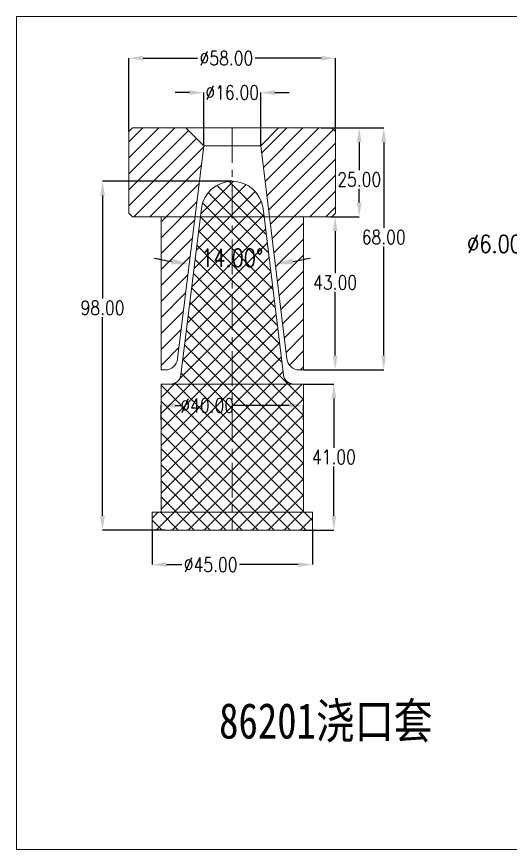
# Model space of a CAD drawing. Header units: millimetres. Extents: x 583 to 1942, y -5112 to 253.
# Drawn here: x 929.8 to 1068.5, y -593.5 to -359.5 of the extents above; entities that cross this region are included whole.
import ezdxf

# ---------------------------------------------------------------- set-up
doc = ezdxf.new("R2010")
doc.units = ezdxf.units.MM
doc.header["$LTSCALE"] = 16.334999
doc.linetypes.add('CENTER', pattern=[0.6, 0.375, -0.075, 0.075, -0.075])
doc.layers.get('0').update_dxf_attribs({"lineweight": 18})
doc.layers.add('epin', color=13, linetype='Continuous', lineweight=9)
doc.layers.add('moldbase', color=7, linetype='Continuous', lineweight=20)
doc.styles.add('SEISO_TTF', font='')
doc.styles.get("Standard").update_dxf_attribs({"font": 'txt.shx', "width": 0.8})
doc.styles.get('SEISO_TTF').set_extended_font_data('宋体')
doc.dimstyles.new('ISO-25', dxfattribs={"dimtxt": 2.5, "dimasz": 2.5, "dimexe": 1.25, "dimexo": 0.625, "dimtad": 1, "dimdsep": 46, "dimtxsty": 'Standard', "dimcen": 2.5, "dimdle": 5, "dimadec": 0, "dimazin": 0, "dimtfac": 1, "dimtmove": 0, "dimatfit": 3, "dimfxl": 0, "dimarcsym": 0})
doc.dimstyles.get("Standard").update_dxf_attribs({"dimtxt": 0.15625, "dimasz": 0.1875, "dimexe": 0.125, "dimexo": 0.0625, "dimtad": 0, "dimtih": 1, "dimtoh": 1, "dimdsep": 46, "dimtxsty": 'Standard', "dimcen": 0.09, "dimdle": 0.375, "dimadec": 0, "dimazin": 0, "dimtfac": 1, "dimtofl": 0, "dimtmove": 0, "dimatfit": 3, "dimfxl": 0, "dimtolj": 1, "dimarcsym": 0})
doc.dimstyles.new('STANDARD$0', dxfattribs={"dimscale": 4, "dimtxt": 5, "dimasz": 5, "dimexe": 0, "dimexo": 0, "dimgap": 0, "dimtad": 1, "dimzin": 0, "dimdsep": 46, "dimtxsty": 'SEISO_TTF', "dimcen": 2, "dimdle": 10, "dimclrd": 4, "dimclre": 4, "dimclrt": 6, "dimadec": 4, "dimazin": 2, "dimtfac": 1, "dimtofl": 0, "dimtmove": 0, "dimatfit": 3, "dimfxl": 0, "dimtolj": 1, "dimarcsym": 0})

# ---------------------------------------------------------------- blocks, each defined once
blk = doc.blocks.new('*X10')
for points in [[(1025.37, -394.72), (1026.7, -394.72), (1026.04, -390.72)], [(1025.37, -411.72), (1026.7, -411.72), (1026.04, -415.72)]]:
    blk.add_hatch(color=0).paths.add_polyline_path(points, flags=0)
at = {"color": 0, "lineweight": -2}
for p, q in [((1019.37, -390.72), (1026.04, -390.72)), ((1026.04, -394.72), (1026.04, -402.58)), ((1026.04, -411.72), (1026.04, -407.83)), ((1019.37, -415.72), (1026.04, -415.72))]:
    blk.add_line(p, q, dxfattribs=at)
at = {"color": 0, "insert": (1026.04, -405.21), "char_height": 4, "width": 17.8286, "attachment_point": 5}
blk.add_mtext('25.00', dxfattribs=at)
blk = doc.blocks.new('*X11')
for points in [[(1032.25, -394.72), (1033.59, -394.72), (1032.92, -390.72)], [(1032.25, -454.72), (1033.59, -454.72), (1032.92, -458.72)]]:
    blk.add_hatch(color=0).paths.add_polyline_path(points, flags=0)
at = {"color": 0, "lineweight": -2}
for p, q in [((1015.37, -390.72), (1032.92, -390.72)), ((1032.92, -394.72), (1032.92, -418.79)), ((1032.92, -454.72), (1032.92, -424.04)), ((1010.38, -458.72), (1032.92, -458.72))]:
    blk.add_line(p, q, dxfattribs=at)
at = {"color": 0, "insert": (1032.92, -421.41), "char_height": 4, "width": 18.2857, "attachment_point": 5}
blk.add_mtext('68.00', dxfattribs=at)
blk = doc.blocks.new('*X12')
for points in [[(965.37, -370.45), (965.37, -371.79), (961.37, -371.12)], [(1015.37, -370.45), (1015.37, -371.79), (1019.37, -371.12)]]:
    blk.add_hatch(color=0).paths.add_polyline_path(points, flags=0)
at = {"color": 0, "lineweight": -2}
for p, q in [((961.37, -391.72), (961.37, -371.12)), ((965.37, -371.12), (980.66, -371.12)), ((1015.37, -371.12), (996.84, -371.12)), ((1019.37, -391.72), (1019.37, -371.12))]:
    blk.add_line(p, q, dxfattribs=at)
at = {"color": 0, "insert": (988.75, -371.12), "char_height": 4, "width": 24.2286, "attachment_point": 5}
blk.add_mtext('%%C58.00', dxfattribs=at)
blk = doc.blocks.new('*X13')
for points in [[(978.37, -380.11), (978.37, -381.45), (982.37, -380.78)], [(1002.37, -380.11), (1002.37, -381.45), (998.37, -380.78)]]:
    blk.add_hatch(color=0).paths.add_polyline_path(points, flags=0)
at = {"color": 0, "lineweight": -2}
for p, q in [((978.37, -380.78), (974.37, -380.78)), ((982.37, -395.72), (982.37, -380.78)), ((998.37, -395.72), (998.37, -380.78)), ((1002.37, -380.78), (1006.37, -380.78))]:
    blk.add_line(p, q, dxfattribs=at)
at = {"color": 0, "insert": (990.37, -380.78), "char_height": 4, "width": 23.3143, "attachment_point": 5}
blk.add_mtext('%%C16.00', dxfattribs=at)
blk = doc.blocks.new('*X14')
for points in [[(971.91, -512.78), (971.91, -514.11), (967.91, -513.45)], [(1008.9, -512.78), (1008.9, -514.11), (1012.9, -513.45)]]:
    blk.add_hatch(color=0).paths.add_polyline_path(points, flags=0)
at = {"color": 0, "lineweight": -2}
for p, q in [((967.91, -503.72), (967.91, -513.45)), ((1012.9, -503.72), (1012.9, -513.45)), ((971.91, -513.45), (976.23, -513.45)), ((1008.9, -513.45), (992.41, -513.45))]:
    blk.add_line(p, q, dxfattribs=at)
at = {"color": 0, "insert": (984.32, -513.45), "char_height": 4, "width": 24.2286, "attachment_point": 5}
blk.add_mtext('%%C45.00', dxfattribs=at)
blk = doc.blocks.new('*X15')
for points in [[(1018.27, -466.72), (1019.6, -466.72), (1018.93, -462.72)], [(1018.27, -499.72), (1019.6, -499.72), (1018.93, -503.72)]]:
    blk.add_hatch(color=0).paths.add_polyline_path(points, flags=0)
at = {"color": 0, "lineweight": -2}
for p, q in [((1010.38, -462.72), (1018.93, -462.72)), ((1018.93, -466.72), (1018.93, -480.59)), ((1018.93, -499.72), (1018.93, -485.84)), ((1010.18, -503.72), (1018.93, -503.72))]:
    blk.add_line(p, q, dxfattribs=at)
at = {"color": 0, "insert": (1018.93, -483.22), "char_height": 4, "width": 16.9143, "attachment_point": 5}
blk.add_mtext('41.00', dxfattribs=at)
blk = doc.blocks.new('*X16')
for points in [[(953.28, -409.72), (954.62, -409.72), (953.95, -405.72)], [(953.28, -499.72), (954.62, -499.72), (953.95, -503.72)]]:
    blk.add_hatch(color=0).paths.add_polyline_path(points, flags=0)
at = {"color": 0, "lineweight": -2}
for p, q in [((990.38, -405.72), (953.95, -405.72)), ((953.95, -409.72), (953.95, -438.67)), ((953.95, -499.72), (953.95, -443.92)), ((971.5, -503.72), (953.95, -503.72))]:
    blk.add_line(p, q, dxfattribs=at)
at = {"color": 0, "insert": (953.95, -441.29), "char_height": 4, "width": 18.2857, "attachment_point": 5}
blk.add_mtext('98.00', dxfattribs=at)
blk = doc.blocks.new('*X17')
for points in [[(1018.62, -419.72), (1019.95, -419.72), (1019.28, -415.72)], [(1018.62, -454.72), (1019.95, -454.72), (1019.28, -458.72)]]:
    blk.add_hatch(color=0).paths.add_polyline_path(points, flags=0)
at = {"color": 0, "lineweight": -2}
for p, q in [((1017.87, -415.72), (1019.28, -415.72)), ((1019.28, -419.72), (1019.28, -431.54)), ((1019.28, -454.72), (1019.28, -436.79)), ((1010.38, -458.72), (1019.28, -458.72))]:
    blk.add_line(p, q, dxfattribs=at)
at = {"color": 0, "insert": (1019.28, -434.16), "char_height": 4, "width": 17.8286, "attachment_point": 5}
blk.add_mtext('43.00', dxfattribs=at)
blk = doc.blocks.new('*X24')
for points in [[(974.38, -468.05), (974.38, -469.38), (970.38, -468.72)], [(1006.38, -468.05), (1006.38, -469.38), (1010.38, -468.72)]]:
    blk.add_hatch(color=0).paths.add_polyline_path(points, flags=0)
at = {"color": 0, "lineweight": -2}
for p, q in [((970.38, -472.72), (970.38, -468.72)), ((974.38, -468.72), (976.06, -468.72)), ((1006.38, -468.72), (990.64, -468.72)), ((1010.38, -472.72), (1010.38, -468.72))]:
    blk.add_line(p, q, dxfattribs=at)
at = {"color": 0, "insert": (983.35, -468.72), "char_height": 4, "width": 24.6857, "attachment_point": 5}
blk.add_mtext('%%C40.00', dxfattribs=at)
blk = doc.blocks.new('*X26')
blk.add_hatch(color=0).paths.add_polyline_path([(1116.54, -401.59), (1117.68, -402.8), (1120.76, -398.78)], flags=0)
at = {"color": 0, "lineweight": -2}
for p, q in [((1094.28, -423.6), (1117.11, -402.2)), ((1089.28, -423.6), (1094.28, -423.6))]:
    blk.add_line(p, q, dxfattribs=at)
at = {"color": 0, "insert": (1072.24, -423.6), "char_height": 5, "width": 60.5016, "attachment_point": 5}
blk.add_mtext('%%C6.00销钉孔', dxfattribs=at)
blk = doc.blocks.new('*X36')
for points in [[(973.46, -427.45), (973.22, -429.09), (978.29, -429)], [(1007.53, -429.09), (1007.28, -427.45), (1002.46, -429)]]:
    blk.add_hatch(color=0).paths.add_polyline_path(points, flags=0)
at = {"color": 0, "lineweight": -2}
for start, end in [(257.2221, 260.111), (279.889, 282.7779)]:
    blk.add_arc((990.37, -330.57), 99.17, start, end, dxfattribs=at)
at = {"color": 0, "insert": (990.38, -427.24), "char_height": 5, "width": 25.1431, "attachment_point": 5, "rotation": 0.0012}
blk.add_mtext('14.00%%D', dxfattribs=at)

msp = doc.modelspace()

# ---------------------------------------------------------------- hatches: boundary and pattern name
h = msp.add_hatch()
h.set_pattern_fill('ANSI31', color=3, style=0, pattern_type=0)
h.paths.add_polyline_path([(998.375, -395.726), (1000.83, -415.724), (1018.374, -415.724), (1019.374, -414.724), (1019.374, -391.724), (1018.374, -390.724), (1003.376, -390.724)], flags=0)
h.paths.add_polyline_path([(979.919, -415.724), (982.375, -395.722), (977.376, -390.724), (962.374, -390.724), (961.374, -391.724), (961.374, -414.724), (962.374, -415.724)], flags=0)
edge = h.paths.add_edge_path(flags=0)
edge.add_arc((971.542, -455.224), 3.5, 269.99999, 353)
edge.add_line((975.016, -455.65), (979.919, -415.724))
edge.add_line((979.919, -415.724), (970.376, -415.724))
edge.add_line((970.376, -415.724), (970.376, -458.724))
edge.add_line((970.376, -458.724), (971.542, -458.724))
edge = h.paths.add_edge_path(flags=0)
edge.add_line((1010.376, -458.724), (1010.376, -415.724))
edge.add_line((1010.376, -415.724), (1000.83, -415.724))
edge.add_line((1000.83, -415.724), (1005.732, -455.65))
edge.add_arc((1009.206, -455.224), 3.5, 186.99999, 270)
edge.add_line((1009.206, -458.724), (1010.376, -458.724))
h = msp.add_hatch()
h.set_pattern_fill('ANSI37', color=6, style=0)
h.paths.add_polyline_path([(1012.904, -503.724), (1012.904, -498.724), (990.376, -498.724), (990.376, -503.724)], flags=0)
h.paths.add_polyline_path([(967.908, -503.724), (990.376, -503.724), (990.376, -498.724), (967.908, -498.724)], flags=0)
h.paths.add_polyline_path([(970.376, -498.724), (990.376, -498.724), (990.376, -462.724), (970.376, -462.724)], flags=0)
h.paths.add_polyline_path([(990.376, -498.724), (1010.376, -498.724), (1010.376, -462.724), (990.376, -462.724)], flags=0)
edge = h.paths.add_edge_path(flags=0)
edge.add_line((990.376, -415.724), (990.376, -462.724))
edge.add_line((990.376, -462.724), (1007.744, -462.724))
edge.add_arc((1007.744, -459.724), 3, 186.99999, 270.00001, ccw=False)
edge.add_line((1004.766, -460.089), (999.319, -415.724))
edge.add_line((999.319, -415.724), (990.376, -415.724))
edge = h.paths.add_edge_path(flags=0)
edge.add_line((990.376, -462.724), (990.376, -415.724))
edge.add_line((990.376, -415.724), (981.43, -415.724))
edge.add_line((981.43, -415.724), (975.982, -460.089))
edge.add_arc((973.005, -459.724), 3, 269.99999, 353.00001, ccw=False)
edge.add_line((973.005, -462.724), (990.376, -462.724))
edge = h.paths.add_edge_path(flags=0)
edge.add_line((990.376, -415.724), (990.376, -405.724))
edge.add_arc((990.374, -414.446), 8.722, 89.98647, 173)
edge.add_line((981.717, -413.383), (981.43, -415.724))
edge.add_line((981.43, -415.724), (990.376, -415.724))
edge = h.paths.add_edge_path(flags=0)
edge.add_line((990.376, -405.724), (990.376, -415.724))
edge.add_line((990.376, -415.724), (999.319, -415.724))
edge.add_line((999.319, -415.724), (999.031, -413.383))
edge.add_arc((990.374, -414.446), 8.722, 7.00001, 89.98647)

# ---------------------------------------------------------------- linework, layer by layer
for p, q in [((961.374, -391.724), (962.374, -390.724)), ((982.376, -395.724), (977.376, -390.724)), ((998.376, -395.724), (1003.376, -390.724)), ((1018.374, -390.724), (1019.374, -391.724)), ((982.374, -395.724), (975.016, -455.65)), ((998.374, -395.724), (1005.732, -455.65)), ((981.717, -413.383), (975.982, -460.089)), ((999.031, -413.383), (1004.766, -460.089)), ((962.374, -415.724), (961.374, -414.724)), ((970.376, -458.724), (970.376, -415.724)), ((1010.376, -458.724), (1010.376, -415.724)), ((1019.374, -414.724), (1018.374, -415.724)), ((970.376, -458.724), (971.542, -458.724)), ((1010.376, -458.724), (1009.206, -458.724)), ((970.376, -462.724), (970.376, -498.724)), ((1010.376, -462.724), (1010.376, -498.724)), ((967.908, -498.724), (967.908, -503.724)), ((967.908, -498.724), (1012.904, -498.724)), ((1012.904, -498.724), (1012.904, -503.724))]:
    msp.add_line(p, q)
at = {"color": 7, "linetype": 'Continuous'}
for p, q in [((961.374, -391.724), (961.374, -414.724)), ((1019.374, -391.724), (1019.374, -414.724)), ((982.374, -395.724), (998.374, -395.724)), ((967.908, -503.724), (1012.904, -503.724))]:
    msp.add_line(p, q, dxfattribs=at)
msp.add_lwpolyline([(929.837, -359.454), (1329.35, -359.454), (1329.35, -593.459), (929.837, -593.459)], close=True)
for centre, radius, start, end in [((990.374, -414.446), 8.722, 7, 173), ((971.542, -455.224), 3.5, 270, 353), ((1009.206, -455.224), 3.5, 187, 270)]:
    msp.add_arc(centre, radius, start, end)
at = {"layer": 'epin', "color": 0}
for p, q in [((973.005, -462.724), (970.376, -462.724)), ((970.376, -462.724), (1010.376, -462.724)), ((1007.744, -462.724), (1010.376, -462.724))]:
    msp.add_line(p, q, dxfattribs=at)
for centre, start, end in [((973.005, -459.724), 270, 353), ((1007.744, -459.724), 187, 270)]:
    msp.add_arc(centre, 3, start, end, dxfattribs=at)
at = {"layer": 'moldbase'}
for p, q in [((1018.374, -390.724), (962.374, -390.724)), ((1018.374, -415.724), (962.374, -415.724))]:
    msp.add_line(p, q, dxfattribs=at)
at = {"layer": 'moldbase', "color": 1, "linetype": 'CENTER', "ltscale": 1.6}
msp.add_line((990.376, -390.724), (990.376, -503.724), dxfattribs=at)

# ---------------------------------------------------------------- texts
at = {"layer": 'epin', "color": 0, "insert": (986.696, -552.337), "char_height": 10, "width": 67.92927, "attachment_point": 1}
msp.add_mtext('{\\fSimSun|b0|i0|c0|p0;86201浇口套}', dxfattribs=at)

# ---------------------------------------------------------------- dimensions: what is measured, and where the dimension line sits
for base, p1, p2, dimstyle, override, picture, middle in [((961.374, -371.12), (1019.374, -391.724), (961.374, -391.724), 'Standard', {"dimtxt": 4, "dimasz": 4, "dimexe": 0, "dimexo": 0, "dimzin": 0, "dimsah": 1, "dimdle": 8, "dimadec": 2, "dimtzin": 0}, '*X12', (988.748, -371.12)), ((998.374, -380.781), (982.374, -395.724), (998.374, -395.724), 'Standard', {"dimtxt": 4, "dimasz": 4, "dimexe": 0, "dimexo": 0, "dimzin": 0, "dimsah": 1, "dimdle": 8, "dimadec": 2, "dimtzin": 0}, '*X13', (990.374, -380.781)), ((970.376, -468.715), (1010.376, -472.724), (970.376, -472.724), 'STANDARD$0', {"dimscale": 1, "dimtxt": 4, "dimasz": 4, "dimgap": 0.09, "dimtad": 0, "dimtxsty": 'Standard', "dimsah": 1, "dimdle": 8, "dimclrd": 0, "dimclre": 0, "dimclrt": 0, "dimadec": 2, "dimazin": 0, "dimtzin": 0}, '*X24', (983.349, -468.715)), ((967.908, -513.446), (1012.904, -503.724), (967.908, -503.724), 'Standard', {"dimtxt": 4, "dimasz": 4, "dimexe": 0, "dimexo": 0, "dimzin": 0, "dimsah": 1, "dimdle": 8, "dimadec": 2, "dimtzin": 0}, '*X14', (984.321, -513.446))]:
    dim = msp.add_linear_dim(base=base, p1=p1, p2=p2, text='%%C<>', dimstyle=dimstyle, override=override)
    dim.commit()
    dim.dimension.update_dxf_attribs({"geometry": picture, "text_midpoint": middle, "dimtype": 160})
for base, p1, p2, picture, middle in [((1032.921, -458.724), (1015.374, -390.724), (1010.376, -458.724), '*X11', (1032.921, -421.415)), ((1026.038, -415.724), (1019.374, -390.724), (1019.374, -415.724), '*X10', (1026.038, -405.208)), ((953.949, -503.724), (990.376, -405.724), (971.502, -503.724), '*X16', (953.949, -441.294)), ((1019.285, -458.724), (1017.874, -415.724), (1010.376, -458.724), '*X17', (1019.285, -434.164)), ((1018.934, -503.724), (1010.376, -462.724), (1010.179, -503.724), '*X15', (1018.934, -483.219))]:
    dim = msp.add_linear_dim(base=base, p1=p1, p2=p2, angle=90, dimstyle='Standard', override={"dimtxt": 4, "dimasz": 4, "dimexe": 0, "dimexo": 0, "dimzin": 0, "dimsah": 1, "dimdle": 8, "dimadec": 2, "dimtzin": 0})
    dim.commit()
    dim.dimension.update_dxf_attribs({"geometry": picture, "text_midpoint": middle, "dimtype": 160})
dim = msp.add_diameter_dim_2p(p1=(1125.133, -394.672), p2=(1120.756, -398.776), text='<>销钉孔', dimstyle='Standard', override={"dimtxt": 5, "dimasz": 5, "dimexe": 0, "dimexo": 0, "dimzin": 0, "dimpost": '%%C<>', "dimsah": 1, "dimdle": 10, "dimadec": 2, "dimtzin": 0})
dim.commit()
dim.dimension.update_dxf_attribs({"geometry": '*X26', "text_midpoint": (1094.279, -423.601), "dimtype": 163})
dim = msp.add_angular_dim_2l(base=(990.376, -429.743), line1=((982.374, -395.724), (975.016, -455.65)), line2=((998.374, -395.724), (1005.732, -455.65)), dimstyle='ISO-25', override={"dimtxt": 5, "dimasz": 5, "dimexe": 0, "dimexo": 0, "dimgap": 0, "dimtad": 1, "dimtih": 0, "dimtoh": 0, "dimsah": 1, "dimdle": 10, "dimadec": 2, "dimtofl": 0, "dimtolj": 1, "dimtzin": 0})
dim.commit()
dim.dimension.update_dxf_attribs({"geometry": '*X36', "text_midpoint": (990.376, -429.743), "dimtype": 162})

doc.saveas('drawing.dxf')
